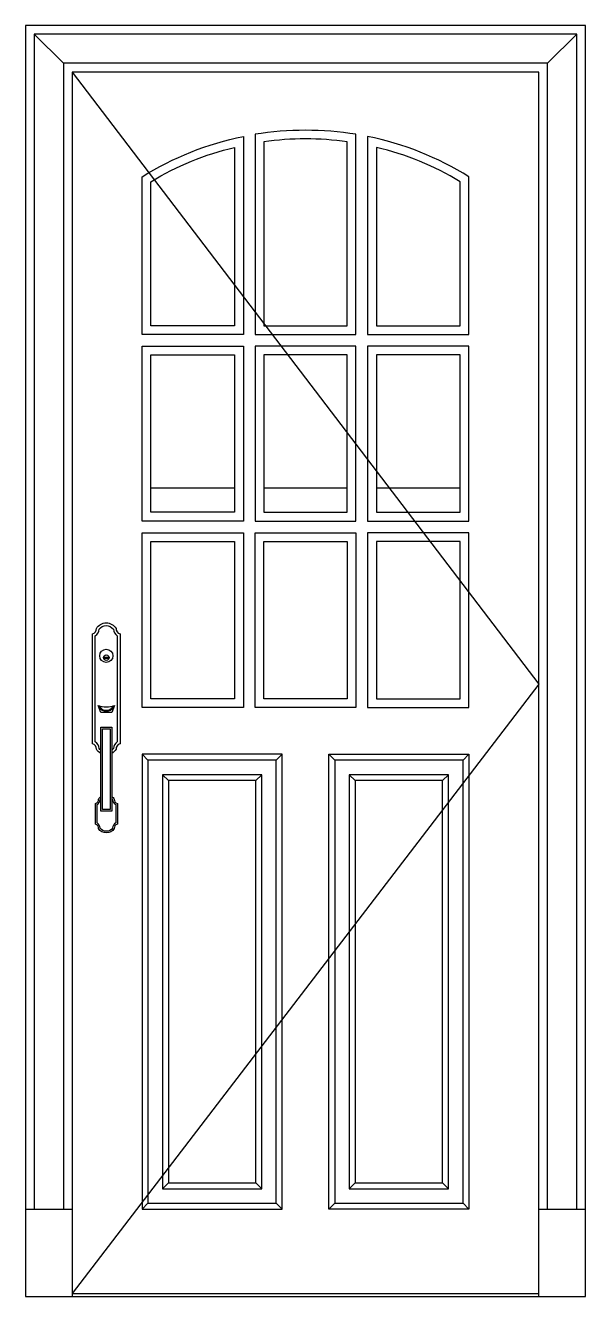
# Model space of a CAD drawing. Header units: metres. Extents: x -2268 to -1308, y 0 to 2180.
import ezdxf

# ---------------------------------------------------------------- set-up
doc = ezdxf.new("R2010")
doc.units = ezdxf.units.M
for name, color, linetype in [('2', 2, 'Continuous'), ('3', 3, 'Continuous'), ('4', 4, 'Continuous'), ('7', 7, 'Continuous'), ('BH', 3, 'Continuous')]:
    doc.layers.add(name, color=color, linetype=linetype)

msp = doc.modelspace()

# ---------------------------------------------------------------- hatches: boundary and pattern name
at = {"layer": 'BH'}
h = msp.add_hatch(dxfattribs=at)
h.set_pattern_fill('AR-RROOF', scale=300)
h.paths.add_polyline_path([(-1523.34, 1911.95, 0.08), (-1666.84, 1970.83), (-1666.84, 1665.02), (-1523.34, 1665.02)])
h.paths.add_polyline_path([(-1716.84, 1980.38, 0.07), (-1859.84, 1980.38), (-1859.84, 1668.84), (-1856.93, 1665.02), (-1716.84, 1665.02)])
h.paths.add_polyline_path([(-1909.84, 1734.47), (-2047.64, 1915.33), (-2053.34, 1911.95), (-2053.34, 1665.02), (-1909.84, 1665.02)])
h.paths.add_polyline_path([(-1909.84, 1734.47), (-1909.84, 1970.83, 0.07), (-2047.64, 1915.33)])
h.paths.add_polyline_path([(-1909.84, 1615.02), (-2053.34, 1615.02), (-2053.34, 1345.02), (-1909.84, 1345.02)])
h.paths.add_polyline_path([(-1859.84, 1345.02), (-1716.84, 1345.02), (-1716.84, 1481.16), (-1818.84, 1615.02), (-1859.84, 1615.02)])
h.paths.add_polyline_path([(-1716.84, 1481.16), (-1716.84, 1615.02), (-1818.84, 1615.02)])
h.paths.add_polyline_path([(-1666.84, 1615.02), (-1666.84, 1415.53), (-1613.12, 1345.02), (-1523.34, 1345.02), (-1523.34, 1615.02)])
h.paths.add_polyline_path([(-1575.03, 1295.02), (-1666.84, 1295.02), (-1666.84, 1025.02), (-1523.34, 1025.02), (-1523.34, 1227.19)])
h.paths.add_polyline_path([(-1523.34, 1227.19), (-1523.34, 1295.02), (-1575.03, 1295.02)])
h.paths.add_polyline_path([(-1859.84, 1025.02), (-1716.84, 1025.02), (-1716.84, 1295.02), (-1859.84, 1295.02)])
h.paths.add_polyline_path([(-1909.84, 1295.02), (-2053.34, 1295.02), (-2053.34, 1025.02), (-1909.84, 1025.02)])
h = msp.add_hatch(dxfattribs=at)
h.set_pattern_fill('AR-RROOF', scale=300)
h.paths.add_polyline_path([(-1613.12, 1345.02), (-1666.84, 1415.53), (-1666.84, 1345.02)])

# ---------------------------------------------------------------- linework, layer by layer
at = {"layer": '2'}
msp.add_line((-2268.34, 0), (-1308.34, 0), dxfattribs=at)
at = {"layer": '3'}
for p, q in [((-2253.34, 2165), (-2203.34, 2115)), ((-1373.34, 2115), (-1323.34, 2165)), ((-2134.42, 1096.7), (-2125.19, 1096.7)), ((-2134.42, 1094.82), (-2125.19, 1094.82)), ((-2058.34, 920.02), (-2068.34, 930.02)), ((-1838.34, 920.02), (-1828.34, 930.02)), ((-1738.34, 920.02), (-1748.34, 930.02)), ((-1518.34, 920.02), (-1508.34, 930.02)), ((-2033.34, 895.02), (-2023.34, 885.02)), ((-1863.34, 895.02), (-1873.34, 885.02)), ((-1713.34, 895.02), (-1703.34, 885.02)), ((-1543.34, 895.02), (-1553.34, 885.02)), ((-2033.34, 185), (-2023.34, 195)), ((-1863.34, 185), (-1873.34, 195)), ((-1713.34, 185), (-1703.34, 195)), ((-1543.34, 185), (-1553.34, 195)), ((-2058.34, 160), (-2068.34, 150)), ((-1838.34, 160), (-1828.34, 150)), ((-1738.34, 160), (-1748.34, 150)), ((-1518.34, 160), (-1508.34, 150)), ((-2188.34, 5), (-1388.34, 5))]:
    msp.add_line(p, q, dxfattribs=at)
for points in [[(-1323.34, 150), (-1323.34, 2165), (-2253.34, 2165), (-2253.34, 150)], [(-1373.34, 150), (-1373.34, 2115), (-2203.34, 2115), (-2203.34, 150)], [(-2188.34, 2100), (-1388.34, 1050), (-2188.34, 5)]]:
    msp.add_lwpolyline(points, dxfattribs=at)
for points in [[(-1859.84, 1665.02), (-1716.84, 1665.02), (-1716.84, 1980.38, 0.07), (-1859.84, 1980.38)], [(-2053.34, 1911.95, -0.08), (-1909.84, 1970.83), (-1909.84, 1665.02), (-2053.34, 1665.02)], [(-1523.34, 1911.95, 0.08), (-1666.84, 1970.83), (-1666.84, 1665.02), (-1523.34, 1665.02)]]:
    msp.add_lwpolyline(points, format="xyb", close=True, dxfattribs=at)
for points in [[(-1909.84, 1345.02), (-2053.34, 1345.02), (-2053.34, 1615.02), (-1909.84, 1615.02)], [(-1859.84, 1615.02), (-1859.84, 1345.02), (-1716.84, 1345.02), (-1716.84, 1615.02)], [(-1666.84, 1345.02), (-1523.34, 1345.02), (-1523.34, 1615.02), (-1666.84, 1615.02)], [(-1909.84, 1025.02), (-2053.34, 1025.02), (-2053.34, 1295.02), (-1909.84, 1295.02)], [(-1859.84, 1025.02), (-1859.84, 1295.02), (-1716.84, 1295.02), (-1716.84, 1025.02)], [(-1666.84, 1025.02), (-1523.34, 1025.02), (-1523.34, 1295.02), (-1666.84, 1295.02)], [(-2136.4, 835.24), (-2136.4, 973.44), (-2123.21, 973.44), (-2123.21, 835.24)], [(-2068.34, 150), (-1828.34, 150), (-1828.34, 930.02), (-2068.34, 930.02)], [(-2058.34, 160), (-1838.34, 160), (-1838.34, 920.02), (-2058.34, 920.02)], [(-1508.34, 150), (-1748.34, 150), (-1748.34, 930.02), (-1508.34, 930.02)], [(-1738.34, 160), (-1518.34, 160), (-1518.34, 920.02), (-1738.34, 920.02)], [(-2033.34, 185), (-1863.34, 185), (-1863.34, 895.02), (-2033.34, 895.02)], [(-1713.34, 185), (-1543.34, 185), (-1543.34, 895.02), (-1713.34, 895.02)], [(-2023.34, 195), (-1873.34, 195), (-1873.34, 885.02), (-2023.34, 885.02)], [(-1703.34, 195), (-1553.34, 195), (-1553.34, 885.02), (-1703.34, 885.02)]]:
    msp.add_lwpolyline(points, close=True, dxfattribs=at)
for points in [[(-2139.23, 937.11, -0.06), (-2141.98, 939.92, 0.26), (-2148.65, 951.17), (-2148.65, 1133.3, 0.26), (-2141.98, 1144.55, -0.5), (-2117.63, 1144.55, 0.26), (-2110.96, 1133.3), (-2110.96, 951.17, 0.26), (-2117.63, 939.92, -0.06), (-2120.38, 937.11, -0.06)], [(-2142.12, 1013.08, 0.2), (-2133.35, 1005.95), (-2126.26, 1005.95, 0.2), (-2117.49, 1013.08, 0.19)], [(-2120.38, 854.05, -0.04), (-2118.95, 852.37, 0.29), (-2113.61, 843.63), (-2113.61, 812.2, 0.29), (-2118.95, 803.46, -0.51), (-2140.32, 803.46, 0.29), (-2145.65, 812.2), (-2145.65, 843.63, 0.29), (-2140.32, 852.37, -0.03), (-2139.23, 853.69, -0.03)]]:
    msp.add_lwpolyline(points, format="xyb", dxfattribs=at)
msp.add_circle((-2129.81, 1095.76), 4.71, dxfattribs=at)
at = {"layer": '4'}
msp.add_lwpolyline([(-1308.34, 0), (-1308.34, 2180), (-2268.34, 2180), (-2268.34, 0)], dxfattribs=at)
at = {"layer": '7'}
for p, q in [((-2268.34, 150), (-2188.34, 150)), ((-1388.34, 150), (-1308.34, 150))]:
    msp.add_line(p, q, dxfattribs=at)
msp.add_lwpolyline([(-1388.34, 0), (-1388.34, 2100), (-2188.34, 2100), (-2188.34, 0)], dxfattribs=at)
for points in [[(-2068.34, 1920.37, -0.09), (-1894.84, 1989.55), (-1894.84, 1650.02), (-2068.34, 1650.02)], [(-1874.84, 1650.02), (-1701.84, 1650.02), (-1701.84, 1993.26, 0.08), (-1874.84, 1993.26)], [(-1508.34, 1920.37, 0.09), (-1681.84, 1989.55), (-1681.84, 1650.02), (-1508.34, 1650.02)], [(-2143.94, 1013.6, 0.15), (-2115.67, 1013.6), (-2120.38, 1001.71), (-2139.23, 1001.71)]]:
    msp.add_lwpolyline(points, format="xyb", close=True, dxfattribs=at)
for points in [[(-1894.84, 1330.02), (-2068.34, 1330.02), (-2068.34, 1630.02), (-1894.84, 1630.02)], [(-1874.84, 1630.02), (-1874.84, 1330.02), (-1701.84, 1330.02), (-1701.84, 1630.02)], [(-1681.84, 1330.02), (-1508.34, 1330.02), (-1508.34, 1630.02), (-1681.84, 1630.02)], [(-1894.84, 1010.02), (-2068.34, 1010.02), (-2068.34, 1310.02), (-1894.84, 1310.02)], [(-1874.84, 1010.02), (-1874.84, 1310.02), (-1701.84, 1310.02), (-1701.84, 1010.02)], [(-1681.84, 1010.02), (-1508.34, 1010.02), (-1508.34, 1310.02), (-1681.84, 1310.02)], [(-2139.23, 832.41), (-2139.23, 976.27), (-2120.38, 976.27), (-2120.38, 832.41)]]:
    msp.add_lwpolyline(points, close=True, dxfattribs=at)
for points in [[(-2139.23, 931.51, -0.13), (-2146.77, 938.57, 0.39), (-2153.37, 947.99), (-2153.37, 1136.48, 0.39), (-2146.77, 1145.9, -0.56), (-2112.84, 1145.9, 0.39), (-2106.25, 1136.48), (-2106.25, 947.99, 0.39), (-2112.84, 938.57, -0.13), (-2120.38, 931.51, -0.13)], [(-2143.94, 1013.6, 0.22), (-2133.55, 1004.54), (-2126.06, 1004.54, 0.22), (-2115.67, 1013.6, 0.22)], [(-2120.38, 857.73, -0.1), (-2116.06, 853.14, 0.39), (-2110.78, 845.6), (-2110.78, 810.23, 0.39), (-2116.06, 802.69, -0.56), (-2143.2, 802.69, 0.39), (-2148.48, 810.23), (-2148.48, 845.6, 0.39), (-2143.2, 853.14, -0.09), (-2139.23, 857.48, -0.09)]]:
    msp.add_lwpolyline(points, format="xyb", dxfattribs=at)
msp.add_circle((-2129.81, 1098.78), 11.31, dxfattribs=at)

doc.saveas('drawing.dxf')
